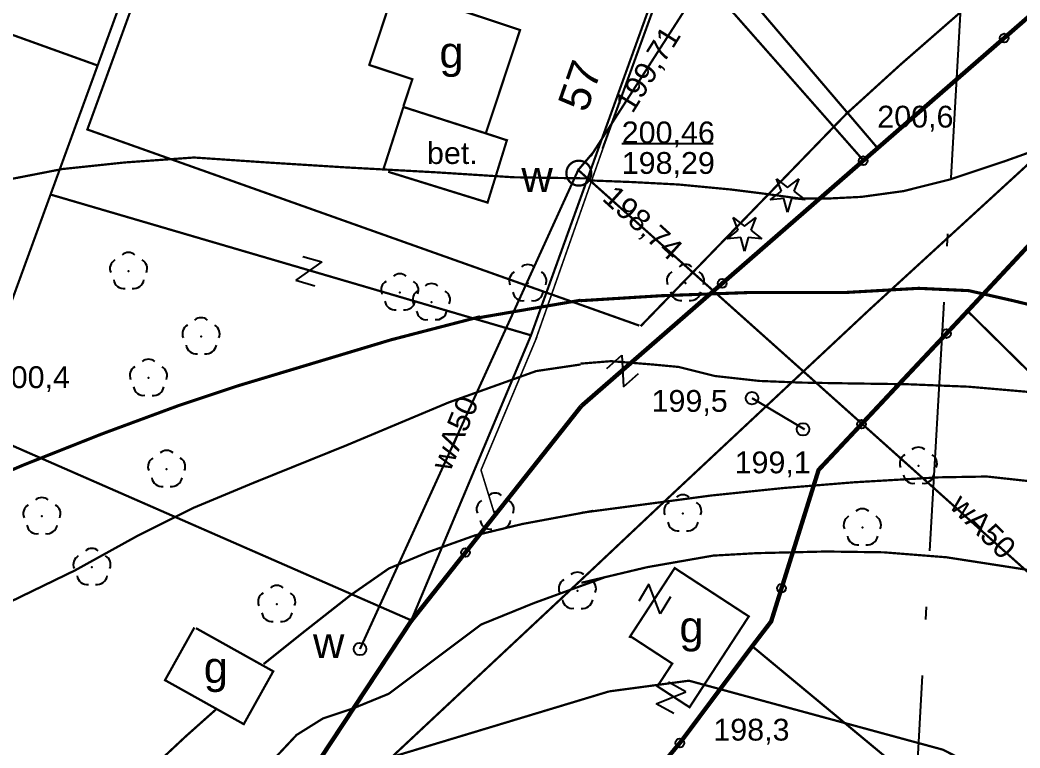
# Model space of a CAD drawing. Extents: x 7572697 to 7573818, y 5546684 to 5547005.
# Drawn here: x 7573186.18 to 7573226.33, y 5546802.56 to 5546831.78 of the extents above; entities that cross this region are included whole.
import ezdxf
from ezdxf.enums import TextEntityAlignment as Align

# ---------------------------------------------------------------- set-up
doc = ezdxf.new("R2010")
doc.units = 0
doc.header["$MEASUREMENT"] = 0
for name, pattern in [('1', [2, 1, -1]), ('15', [3, 2, -0.45, 0.1, -0.45]), ('2', [1, 0.5, -0.5]), ('901', [0])]:
    doc.linetypes.add(name, pattern=pattern)
doc.styles.add('STYL_ARIAL', font='Arial', dxfattribs={"oblique": 0.1})

# ---------------------------------------------------------------- blocks, each defined once
blk = doc.blocks.new('925')
at = {"color": 0}
for p, q in [((-0.25, 0.1), (-0.45, 0.6)), ((-0.45, 0.6), (0, 0.25)), ((0, 0.25), (0.45, 0.6)), ((0.45, 0.6), (0.25, 0.1)), ((-0.7, -0.25), (-0.25, 0.1)), ((0.25, 0.1), (0.7, -0.25)), ((-0.15, -0.2), (-0.7, -0.25)), ((0, -0.75), (-0.15, -0.2)), ((0.15, -0.2), (0, -0.75)), ((0.7, -0.25), (0.15, -0.2))]:
    blk.add_line(p, q, dxfattribs=at)
blk = doc.blocks.new('510')
at = {"color": 0}
blk.add_circle((0, 0), 0.25, dxfattribs=at)
blk.add_circle((0, 0), 0.25, dxfattribs=at)
blk = doc.blocks.new('922')
at = {"color": 0}
for centre, radius, start, end in [((-0.35, 0.1), 0.4, 119.8482, 203.5195), ((0, 0.35), 0.4, 50.114, 129.886), ((0.35, 0.1), 0.4, 336.8845, 60.1518), ((-0.2, -0.3), 0.4, 187.477, 278.4788), ((0.2, -0.275), 0.425, 262.6459, 349.6289)]:
    blk.add_arc(centre, radius, start, end, dxfattribs=at)
blk.add_point((0, 0), dxfattribs=at)
blk = doc.blocks.new('202')
at = {"color": 0}
blk.add_circle((0, 0), 0.25, dxfattribs=at)
blk.add_circle((0, 0), 0.25, dxfattribs=at)
blk = doc.blocks.new('991')
at = {"color": 0}
for p, q in [((-0.4, 0.5), (0.4, 0.5)), ((0.4, 0.5), (-0.4, -0.5)), ((-0.4, -0.5), (0.4, -0.5))]:
    blk.add_line(p, q, dxfattribs=at)

msp = doc.modelspace()

# ---------------------------------------------------------------- linework, layer by layer
at = {"color": 0}
msp.add_line((7573210.3403, 5546826.8282), (7573214.0153, 5546826.8282), dxfattribs=at)
at = {"color": 0, "linetype": '1', "const_width": 0.09}
msp.add_lwpolyline([(7573235.0641, 5546901.4913), (7573232.9326, 5546895.2368), (7573231.1962, 5546890.0509), (7573226.2717, 5546875.3235), (7573221.3306, 5546860.8343), (7573217.3618, 5546849.1364), (7573214.7094, 5546841.3444), (7573211.5542, 5546832.0674), (7573209.5698, 5546826.6103)], dxfattribs=at)
at = {"color": 5, "const_width": 0.09}
for points in [[(7573235.9555, 5546901.1965), (7573232.7805, 5546892.1345), (7573222.8586, 5546858.8763), (7573218.3607, 5546844.1522), (7573216.5747, 5546837.9345), (7573209.1002, 5546826.3193)], [(7573209.1869, 5546826.454), (7573208.5938, 5546825.7585)], [(7573199.83, 5546806.53), (7573208.5938, 5546825.7585), (7573246.3501, 5546791.9974), (7573275.3751, 5546766.7692), (7573286.8978, 5546756.7282), (7573305.899, 5546737.356)]]:
    msp.add_lwpolyline(points, dxfattribs=at)
at = {"color": 0, "linetype": '2'}
for points, const_width in [([(7573220.6228, 5546826.6235), (7573215.0897, 5546833.1124), (7573219.6042, 5546846.5731), (7573221.4066, 5546851.8681), (7573222.885, 5546856.452), (7573228.5802, 5546873.2035), (7573230.7762, 5546880.0132), (7573232.3637, 5546884.3292), (7573235.0261, 5546891.8566), (7573238.1416, 5546900.6904)], 0.09), ([(7573200.7682, 5546825.7722), (7573201.5728, 5546828.2772)], 0.09), ([(7573209.9366, 5546827.6191), (7573206.8733, 5546818.9111)], 0.065), ([(7573204.8961, 5546827.2244), (7573205.7293, 5546826.953), (7573205.6448, 5546826.6803)], 0.09), ([(7573200.9641, 5546825.6873), (7573204.9537, 5546824.4506), (7573205.7293, 5546826.953)], 0.09), ([(7573220.4773, 5546826.8388), (7573220.4763, 5546826.8402), (7573220.4754, 5546826.8417), (7573220.4745, 5546826.8432), (7573220.4736, 5546826.8447), (7573220.4728, 5546826.8463), (7573220.4721, 5546826.8478), (7573220.4714, 5546826.8495), (7573220.4708, 5546826.8511), (7573220.4702, 5546826.8527), (7573220.4697, 5546826.8544), (7573220.4692, 5546826.8561), (7573220.4688, 5546826.8578), (7573220.4685, 5546826.8595), (7573220.4682, 5546826.8612), (7573220.468, 5546826.8629), (7573220.4678, 5546826.8647), (7573220.4677, 5546826.8664), (7573220.4677, 5546826.8682), (7573220.4677, 5546826.8699), (7573220.4678, 5546826.8717), (7573220.4679, 5546826.8734), (7573220.4681, 5546826.8751), (7573220.4684, 5546826.8769), (7573220.4687, 5546826.8786), (7573220.4691, 5546826.8803), (7573220.4696, 5546826.882), (7573220.4701, 5546826.8836), (7573220.4706, 5546826.8853), (7573220.4712, 5546826.8869), (7573220.4719, 5546826.8885), (7573220.4727, 5546826.8901), (7573220.4734, 5546826.8917), (7573220.4743, 5546826.8932), (7573220.4752, 5546826.8947), (7573220.4761, 5546826.8962), (7573220.4771, 5546826.8976), (7573220.4782, 5546826.899), (7573220.4793, 5546826.9004), (7573220.4804, 5546826.9017), (7573220.4816, 5546826.903), (7573220.4828, 5546826.9042), (7573220.4841, 5546826.9054), (7573220.4854, 5546826.9065), (7573220.4867, 5546826.9076), (7573220.4881, 5546826.9087), (7573220.4896, 5546826.9097), (7573220.491, 5546826.9107), (7573220.4925, 5546826.9116), (7573220.494, 5546826.9124), (7573220.4956, 5546826.9132), (7573220.4972, 5546826.914), (7573220.4988, 5546826.9146), (7573220.5004, 5546826.9153), (7573220.502, 5546826.9159), (7573220.5037, 5546826.9164), (7573220.5054, 5546826.9168), (7573220.5071, 5546826.9172), (7573220.5088, 5546826.9176), (7573220.5105, 5546826.9178), (7573220.5123, 5546826.9181), (7573220.514, 5546826.9182), (7573220.5157, 5546826.9183), (7573220.5175, 5546826.9184), (7573220.5192, 5546826.9183), (7573220.521, 5546826.9183), (7573220.5227, 5546826.9181), (7573220.5244, 5546826.9179), (7573220.5262, 5546826.9176), (7573220.5279, 5546826.9173), (7573220.5296, 5546826.9169), (7573220.5313, 5546826.9165), (7573220.5329, 5546826.916), (7573220.5346, 5546826.9154), (7573220.5362, 5546826.9148), (7573220.5378, 5546826.9141), (7573220.5394, 5546826.9134), (7573220.541, 5546826.9126), (7573220.5425, 5546826.9118), (7573220.544, 5546826.9109), (7573220.5455, 5546826.9099), (7573220.5469, 5546826.9089), (7573220.5483, 5546826.9079), (7573220.5497, 5546826.9068), (7573220.551, 5546826.9056), (7573220.5523, 5546826.9045), (7573220.5535, 5546826.9032), (7573220.5547, 5546826.902), (7573220.5559, 5546826.9006), (7573220.557, 5546826.8993), (7573220.558, 5546826.8979), (7573220.559, 5546826.8965), (7573220.56, 5546826.895), (7573220.5609, 5546826.8935), (7573220.5617, 5546826.892), (7573220.5625, 5546826.8905), (7573220.5633, 5546826.8889), (7573220.564, 5546826.8873), (7573220.5646, 5546826.8856), (7573220.5652, 5546826.884), (7573220.5657, 5546826.8823), (7573220.5661, 5546826.8806), (7573220.5665, 5546826.8789), (7573220.5669, 5546826.8772), (7573220.5672, 5546826.8755), (7573220.5674, 5546826.8738), (7573220.5675, 5546826.872), (7573220.5676, 5546826.8703), (7573220.5677, 5546826.8686), (7573220.5677, 5546826.8668), (7573220.5676, 5546826.8651), (7573220.5674, 5546826.8633), (7573220.5672, 5546826.8616), (7573220.5669, 5546826.8599), (7573220.5666, 5546826.8582), (7573220.5662, 5546826.8565), (7573220.5658, 5546826.8548), (7573220.5653, 5546826.8531), (7573220.5647, 5546826.8514), (7573220.5641, 5546826.8498), (7573220.5634, 5546826.8482), (7573220.5627, 5546826.8466), (7573220.5619, 5546826.8451), (7573220.5611, 5546826.8435), (7573220.5602, 5546826.842), (7573220.5592, 5546826.8406), (7573220.5582, 5546826.8391), (7573220.5572, 5546826.8377), (7573220.5561, 5546826.8364), (7573220.555, 5546826.835), (7573220.5538, 5546826.8338), (7573220.5525, 5546826.8325), (7573220.5513, 5546826.8313), (7573220.55, 5546826.8302), (7573220.5486, 5546826.8291), (7573220.5472, 5546826.828), (7573220.5458, 5546826.827), (7573220.5443, 5546826.8261), (7573220.5428, 5546826.8252), (7573220.5413, 5546826.8243), (7573220.5398, 5546826.8235), (7573220.5382, 5546826.8228), (7573220.5366, 5546826.8221), (7573220.535, 5546826.8214), (7573220.5333, 5546826.8209), (7573220.5316, 5546826.8204), (7573220.53, 5546826.8199), (7573220.5283, 5546826.8195), (7573220.5265, 5546826.8192), (7573220.5248, 5546826.8189), (7573220.5231, 5546826.8187), (7573220.5214, 5546826.8185), (7573220.5196, 5546826.8184), (7573220.5179, 5546826.8184), (7573220.5161, 5546826.8184), (7573220.5144, 5546826.8185), (7573220.5126, 5546826.8186), (7573220.5109, 5546826.8188), (7573220.5092, 5546826.8191), (7573220.5075, 5546826.8194), (7573220.5058, 5546826.8198), (7573220.5041, 5546826.8202), (7573220.5024, 5546826.8208), (7573220.5008, 5546826.8213), (7573220.4991, 5546826.8219), (7573220.4975, 5546826.8226), (7573220.4959, 5546826.8233), (7573220.4944, 5546826.8241), (7573220.4928, 5546826.825), (7573220.4913, 5546826.8259), (7573220.4899, 5546826.8268), (7573220.4884, 5546826.8278), (7573220.487, 5546826.8288), (7573220.4857, 5546826.8299), (7573220.4844, 5546826.8311), (7573220.4831, 5546826.8323), (7573220.4818, 5546826.8335), (7573220.4806, 5546826.8348), (7573220.4795, 5546826.8361), (7573220.4773, 5546826.8388)], 0.09), ([(7573226.1923, 5546821.7191), (7573226.1913, 5546821.7206), (7573226.1904, 5546821.722), (7573226.1895, 5546821.7235), (7573226.1886, 5546821.725), (7573226.1878, 5546821.7266), (7573226.1871, 5546821.7282), (7573226.1864, 5546821.7298), (7573226.1858, 5546821.7314), (7573226.1852, 5546821.733), (7573226.1847, 5546821.7347), (7573226.1842, 5546821.7364), (7573226.1838, 5546821.7381), (7573226.1835, 5546821.7398), (7573226.1832, 5546821.7415), (7573226.183, 5546821.7433), (7573226.1828, 5546821.745), (7573226.1827, 5546821.7467), (7573226.1827, 5546821.7485), (7573226.1827, 5546821.7502), (7573226.1828, 5546821.752), (7573226.1829, 5546821.7537), (7573226.1831, 5546821.7554), (7573226.1834, 5546821.7572), (7573226.1837, 5546821.7589), (7573226.1841, 5546821.7606), (7573226.1846, 5546821.7623), (7573226.1851, 5546821.7639), (7573226.1856, 5546821.7656), (7573226.1862, 5546821.7672), (7573226.1869, 5546821.7688), (7573226.1877, 5546821.7704), (7573226.1884, 5546821.772), (7573226.1893, 5546821.7735), (7573226.1902, 5546821.775), (7573226.1911, 5546821.7765), (7573226.1921, 5546821.7779), (7573226.1932, 5546821.7793), (7573226.1943, 5546821.7807), (7573226.1954, 5546821.782), (7573226.1966, 5546821.7833), (7573226.1978, 5546821.7845), (7573226.1991, 5546821.7857), (7573226.2004, 5546821.7868), (7573226.2017, 5546821.788), (7573226.2031, 5546821.789), (7573226.2046, 5546821.79), (7573226.206, 5546821.791), (7573226.2075, 5546821.7919), (7573226.209, 5546821.7927), (7573226.2106, 5546821.7935), (7573226.2122, 5546821.7943), (7573226.2138, 5546821.795), (7573226.2154, 5546821.7956), (7573226.217, 5546821.7962), (7573226.2187, 5546821.7967), (7573226.2204, 5546821.7971), (7573226.2221, 5546821.7975), (7573226.2238, 5546821.7979), (7573226.2255, 5546821.7982), (7573226.2273, 5546821.7984), (7573226.229, 5546821.7985), (7573226.2307, 5546821.7986), (7573226.2325, 5546821.7987), (7573226.2342, 5546821.7986), (7573226.236, 5546821.7986), (7573226.2377, 5546821.7984), (7573226.2394, 5546821.7982), (7573226.2412, 5546821.7979), (7573226.2429, 5546821.7976), (7573226.2446, 5546821.7972), (7573226.2463, 5546821.7968), (7573226.2479, 5546821.7963), (7573226.2496, 5546821.7957), (7573226.2512, 5546821.7951), (7573226.2528, 5546821.7944), (7573226.2544, 5546821.7937), (7573226.256, 5546821.7929), (7573226.2575, 5546821.7921), (7573226.259, 5546821.7912), (7573226.2605, 5546821.7902), (7573226.2619, 5546821.7892), (7573226.2633, 5546821.7882), (7573226.2647, 5546821.7871), (7573226.266, 5546821.786), (7573226.2673, 5546821.7848), (7573226.2685, 5546821.7835), (7573226.2697, 5546821.7823), (7573226.2709, 5546821.781), (7573226.272, 5546821.7796), (7573226.273, 5546821.7782), (7573226.274, 5546821.7768), (7573226.275, 5546821.7753), (7573226.2759, 5546821.7738), (7573226.2767, 5546821.7723), (7573226.2775, 5546821.7708), (7573226.2783, 5546821.7692), (7573226.279, 5546821.7676), (7573226.2796, 5546821.766), (7573226.2802, 5546821.7643), (7573226.2807, 5546821.7626), (7573226.2811, 5546821.761), (7573226.2815, 5546821.7593), (7573226.2819, 5546821.7575), (7573226.2822, 5546821.7558), (7573226.2824, 5546821.7541), (7573226.2825, 5546821.7523), (7573226.2826, 5546821.7506), (7573226.2827, 5546821.7489), (7573226.2827, 5546821.7471), (7573226.2826, 5546821.7454), (7573226.2824, 5546821.7436), (7573226.2822, 5546821.7419), (7573226.282, 5546821.7402), (7573226.2816, 5546821.7385), (7573226.2812, 5546821.7368), (7573226.2808, 5546821.7351), (7573226.2803, 5546821.7334), (7573226.2797, 5546821.7318), (7573226.2791, 5546821.7301), (7573226.2784, 5546821.7285), (7573226.2777, 5546821.7269), (7573226.2769, 5546821.7254), (7573226.2761, 5546821.7238), (7573226.2752, 5546821.7223), (7573226.2742, 5546821.7209), (7573226.2732, 5546821.7194), (7573226.2722, 5546821.718), (7573226.2711, 5546821.7167), (7573226.27, 5546821.7154), (7573226.2688, 5546821.7141), (7573226.2676, 5546821.7128), (7573226.2663, 5546821.7116), (7573226.265, 5546821.7105), (7573226.2636, 5546821.7094), (7573226.2622, 5546821.7083), (7573226.2608, 5546821.7073), (7573226.2593, 5546821.7064), (7573226.2578, 5546821.7055), (7573226.2563, 5546821.7046), (7573226.2548, 5546821.7038), (7573226.2532, 5546821.7031), (7573226.2516, 5546821.7024), (7573226.25, 5546821.7018), (7573226.2483, 5546821.7012), (7573226.2466, 5546821.7007), (7573226.245, 5546821.7002), (7573226.2433, 5546821.6998), (7573226.2416, 5546821.6995), (7573226.2398, 5546821.6992), (7573226.2381, 5546821.699), (7573226.2364, 5546821.6988), (7573226.2346, 5546821.6987), (7573226.2329, 5546821.6987), (7573226.2311, 5546821.6987), (7573226.2294, 5546821.6988), (7573226.2276, 5546821.6989), (7573226.2259, 5546821.6991), (7573226.2242, 5546821.6994), (7573226.2225, 5546821.6997), (7573226.2208, 5546821.7001), (7573226.2191, 5546821.7006), (7573226.2174, 5546821.7011), (7573226.2158, 5546821.7016), (7573226.2141, 5546821.7022), (7573226.2125, 5546821.7029), (7573226.2109, 5546821.7036), (7573226.2094, 5546821.7044), (7573226.2078, 5546821.7053), (7573226.2063, 5546821.7062), (7573226.2049, 5546821.7071), (7573226.2034, 5546821.7081), (7573226.202, 5546821.7092), (7573226.2007, 5546821.7102), (7573226.1994, 5546821.7114), (7573226.1981, 5546821.7126), (7573226.1968, 5546821.7138), (7573226.1957, 5546821.7151), (7573226.1945, 5546821.7164), (7573226.1923, 5546821.7191)], 0.09), ([(7573206.9395, 5546819.0698), (7573204.6905, 5546813.712), (7573205.2197, 5546811.9922)], 0.065), ([(7573215.5693, 5546816.6024), (7573217.686, 5546815.3456)], 0.09), ([(7573214.8549, 5546816.0967), (7573214.8539, 5546816.0982), (7573214.853, 5546816.0996), (7573214.8521, 5546816.1011), (7573214.8512, 5546816.1026), (7573214.8504, 5546816.1042), (7573214.8497, 5546816.1058), (7573214.849, 5546816.1074), (7573214.8484, 5546816.109), (7573214.8478, 5546816.1106), (7573214.8473, 5546816.1123), (7573214.8468, 5546816.114), (7573214.8464, 5546816.1157), (7573214.8461, 5546816.1174), (7573214.8458, 5546816.1191), (7573214.8456, 5546816.1209), (7573214.8454, 5546816.1226), (7573214.8453, 5546816.1243), (7573214.8453, 5546816.1261), (7573214.8453, 5546816.1278), (7573214.8454, 5546816.1296), (7573214.8455, 5546816.1313), (7573214.8457, 5546816.133), (7573214.846, 5546816.1348), (7573214.8463, 5546816.1365), (7573214.8467, 5546816.1382), (7573214.8472, 5546816.1399), (7573214.8477, 5546816.1415), (7573214.8482, 5546816.1432), (7573214.8488, 5546816.1448), (7573214.8495, 5546816.1464), (7573214.8503, 5546816.148), (7573214.851, 5546816.1496), (7573214.8519, 5546816.1511), (7573214.8528, 5546816.1526), (7573214.8537, 5546816.1541), (7573214.8547, 5546816.1555), (7573214.8558, 5546816.1569), (7573214.8569, 5546816.1583), (7573214.858, 5546816.1596), (7573214.8592, 5546816.1609), (7573214.8604, 5546816.1621), (7573214.8617, 5546816.1633), (7573214.863, 5546816.1644), (7573214.8643, 5546816.1656), (7573214.8657, 5546816.1666), (7573214.8672, 5546816.1676), (7573214.8686, 5546816.1686), (7573214.8701, 5546816.1695), (7573214.8716, 5546816.1703), (7573214.8732, 5546816.1711), (7573214.8748, 5546816.1719), (7573214.8764, 5546816.1726), (7573214.878, 5546816.1732), (7573214.8796, 5546816.1738), (7573214.8813, 5546816.1743), (7573214.883, 5546816.1747), (7573214.8847, 5546816.1751), (7573214.8864, 5546816.1755), (7573214.8881, 5546816.1758), (7573214.8899, 5546816.176), (7573214.8916, 5546816.1761), (7573214.8933, 5546816.1762), (7573214.8951, 5546816.1763), (7573214.8968, 5546816.1762), (7573214.8986, 5546816.1762), (7573214.9003, 5546816.176), (7573214.902, 5546816.1758), (7573214.9038, 5546816.1755), (7573214.9055, 5546816.1752), (7573214.9072, 5546816.1748), (7573214.9089, 5546816.1744), (7573214.9105, 5546816.1739), (7573214.9122, 5546816.1733), (7573214.9138, 5546816.1727), (7573214.9154, 5546816.172), (7573214.917, 5546816.1713), (7573214.9186, 5546816.1705), (7573214.9201, 5546816.1697), (7573214.9216, 5546816.1688), (7573214.9231, 5546816.1678), (7573214.9245, 5546816.1668), (7573214.9259, 5546816.1658), (7573214.9273, 5546816.1647), (7573214.9286, 5546816.1636), (7573214.9299, 5546816.1624), (7573214.9311, 5546816.1611), (7573214.9323, 5546816.1599), (7573214.9335, 5546816.1586), (7573214.9346, 5546816.1572), (7573214.9356, 5546816.1558), (7573214.9366, 5546816.1544), (7573214.9376, 5546816.1529), (7573214.9385, 5546816.1514), (7573214.9393, 5546816.1499), (7573214.9401, 5546816.1484), (7573214.9409, 5546816.1468), (7573214.9416, 5546816.1452), (7573214.9422, 5546816.1436), (7573214.9428, 5546816.1419), (7573214.9433, 5546816.1402), (7573214.9437, 5546816.1386), (7573214.9441, 5546816.1369), (7573214.9445, 5546816.1351), (7573214.9448, 5546816.1334), (7573214.945, 5546816.1317), (7573214.9451, 5546816.1299), (7573214.9452, 5546816.1282), (7573214.9453, 5546816.1265), (7573214.9453, 5546816.1247), (7573214.9452, 5546816.123), (7573214.945, 5546816.1212), (7573214.9448, 5546816.1195), (7573214.9445, 5546816.1178), (7573214.9442, 5546816.1161), (7573214.9438, 5546816.1144), (7573214.9434, 5546816.1127), (7573214.9429, 5546816.111), (7573214.9423, 5546816.1093), (7573214.9417, 5546816.1077), (7573214.941, 5546816.1061), (7573214.9403, 5546816.1045), (7573214.9395, 5546816.103), (7573214.9387, 5546816.1014), (7573214.9378, 5546816.0999), (7573214.9368, 5546816.0985), (7573214.9358, 5546816.097), (7573214.9348, 5546816.0956), (7573214.9337, 5546816.0943), (7573214.9326, 5546816.093), (7573214.9314, 5546816.0917), (7573214.9301, 5546816.0904), (7573214.9289, 5546816.0892), (7573214.9276, 5546816.0881), (7573214.9262, 5546816.087), (7573214.9248, 5546816.0859), (7573214.9234, 5546816.0849), (7573214.9219, 5546816.084), (7573214.9204, 5546816.0831), (7573214.9189, 5546816.0822), (7573214.9174, 5546816.0814), (7573214.9158, 5546816.0807), (7573214.9142, 5546816.08), (7573214.9126, 5546816.0794), (7573214.9109, 5546816.0788), (7573214.9092, 5546816.0783), (7573214.9076, 5546816.0778), (7573214.9059, 5546816.0774), (7573214.9041, 5546816.0771), (7573214.9024, 5546816.0768), (7573214.9007, 5546816.0766), (7573214.899, 5546816.0764), (7573214.8972, 5546816.0763), (7573214.8955, 5546816.0763), (7573214.8937, 5546816.0763), (7573214.892, 5546816.0764), (7573214.8902, 5546816.0765), (7573214.8885, 5546816.0767), (7573214.8868, 5546816.077), (7573214.8851, 5546816.0773), (7573214.8834, 5546816.0777), (7573214.8817, 5546816.0782), (7573214.88, 5546816.0787), (7573214.8784, 5546816.0792), (7573214.8767, 5546816.0798), (7573214.8751, 5546816.0805), (7573214.8735, 5546816.0812), (7573214.872, 5546816.082), (7573214.8704, 5546816.0829), (7573214.8689, 5546816.0838), (7573214.8675, 5546816.0847), (7573214.866, 5546816.0857), (7573214.8646, 5546816.0868), (7573214.8633, 5546816.0878), (7573214.862, 5546816.089), (7573214.8607, 5546816.0902), (7573214.8594, 5546816.0914), (7573214.8582, 5546816.0927), (7573214.8571, 5546816.094), (7573214.8549, 5546816.0967)], 0.09), ([(7573218.5591, 5546813.6493), (7573218.5581, 5546813.6508), (7573218.5571, 5546813.6522), (7573218.5562, 5546813.6537), (7573218.5554, 5546813.6552), (7573218.5546, 5546813.6568), (7573218.5538, 5546813.6584), (7573218.5532, 5546813.66), (7573218.5525, 5546813.6616), (7573218.552, 5546813.6632), (7573218.5514, 5546813.6649), (7573218.551, 5546813.6666), (7573218.5506, 5546813.6683), (7573218.5502, 5546813.67), (7573218.55, 5546813.6717), (7573218.5497, 5546813.6735), (7573218.5496, 5546813.6752), (7573218.5495, 5546813.6769), (7573218.5494, 5546813.6787), (7573218.5495, 5546813.6804), (7573218.5496, 5546813.6822), (7573218.5497, 5546813.6839), (7573218.5499, 5546813.6856), (7573218.5502, 5546813.6874), (7573218.5505, 5546813.6891), (7573218.5509, 5546813.6908), (7573218.5513, 5546813.6925), (7573218.5518, 5546813.6941), (7573218.5524, 5546813.6958), (7573218.553, 5546813.6974), (7573218.5537, 5546813.699), (7573218.5544, 5546813.7006), (7573218.5552, 5546813.7022), (7573218.556, 5546813.7037), (7573218.5569, 5546813.7052), (7573218.5579, 5546813.7067), (7573218.5589, 5546813.7081), (7573218.5599, 5546813.7095), (7573218.561, 5546813.7109), (7573218.5622, 5546813.7122), (7573218.5633, 5546813.7135), (7573218.5646, 5546813.7147), (7573218.5658, 5546813.7159), (7573218.5672, 5546813.7171), (7573218.5685, 5546813.7182), (7573218.5699, 5546813.7192), (7573218.5713, 5546813.7202), (7573218.5728, 5546813.7212), (7573218.5743, 5546813.7221), (7573218.5758, 5546813.7229), (7573218.5774, 5546813.7237), (7573218.5789, 5546813.7245), (7573218.5805, 5546813.7252), (7573218.5822, 5546813.7258), (7573218.5838, 5546813.7264), (7573218.5855, 5546813.7269), (7573218.5872, 5546813.7273), (7573218.5889, 5546813.7277), (7573218.5906, 5546813.7281), (7573218.5923, 5546813.7284), (7573218.594, 5546813.7286), (7573218.5958, 5546813.7287), (7573218.5975, 5546813.7288), (7573218.5993, 5546813.7289), (7573218.601, 5546813.7288), (7573218.6027, 5546813.7288), (7573218.6045, 5546813.7286), (7573218.6062, 5546813.7284), (7573218.6079, 5546813.7281), (7573218.6097, 5546813.7278), (7573218.6114, 5546813.7274), (7573218.613, 5546813.727), (7573218.6147, 5546813.7265), (7573218.6164, 5546813.7259), (7573218.618, 5546813.7253), (7573218.6196, 5546813.7246), (7573218.6212, 5546813.7239), (7573218.6227, 5546813.7231), (7573218.6243, 5546813.7223), (7573218.6258, 5546813.7214), (7573218.6272, 5546813.7204), (7573218.6287, 5546813.7194), (7573218.6301, 5546813.7184), (7573218.6314, 5546813.7173), (7573218.6328, 5546813.7162), (7573218.634, 5546813.715), (7573218.6353, 5546813.7137), (7573218.6365, 5546813.7125), (7573218.6376, 5546813.7112), (7573218.6387, 5546813.7098), (7573218.6398, 5546813.7084), (7573218.6408, 5546813.707), (7573218.6417, 5546813.7055), (7573218.6427, 5546813.704), (7573218.6435, 5546813.7025), (7573218.6443, 5546813.701), (7573218.645, 5546813.6994), (7573218.6457, 5546813.6978), (7573218.6464, 5546813.6962), (7573218.6469, 5546813.6945), (7573218.6475, 5546813.6928), (7573218.6479, 5546813.6912), (7573218.6483, 5546813.6895), (7573218.6487, 5546813.6877), (7573218.6489, 5546813.686), (7573218.6492, 5546813.6843), (7573218.6493, 5546813.6826), (7573218.6494, 5546813.6808), (7573218.6494, 5546813.6791), (7573218.6494, 5546813.6773), (7573218.6493, 5546813.6756), (7573218.6492, 5546813.6738), (7573218.649, 5546813.6721), (7573218.6487, 5546813.6704), (7573218.6484, 5546813.6687), (7573218.648, 5546813.667), (7573218.6476, 5546813.6653), (7573218.6471, 5546813.6636), (7573218.6465, 5546813.662), (7573218.6459, 5546813.6603), (7573218.6452, 5546813.6587), (7573218.6445, 5546813.6571), (7573218.6437, 5546813.6556), (7573218.6428, 5546813.654), (7573218.6419, 5546813.6525), (7573218.641, 5546813.6511), (7573218.64, 5546813.6496), (7573218.639, 5546813.6482), (7573218.6379, 5546813.6469), (7573218.6367, 5546813.6456), (7573218.6355, 5546813.6443), (7573218.6343, 5546813.643), (7573218.633, 5546813.6418), (7573218.6317, 5546813.6407), (7573218.6304, 5546813.6396), (7573218.629, 5546813.6385), (7573218.6276, 5546813.6375), (7573218.6261, 5546813.6366), (7573218.6246, 5546813.6357), (7573218.6231, 5546813.6348), (7573218.6215, 5546813.634), (7573218.62, 5546813.6333), (7573218.6184, 5546813.6326), (7573218.6167, 5546813.632), (7573218.6151, 5546813.6314), (7573218.6134, 5546813.6309), (7573218.6117, 5546813.6304), (7573218.61, 5546813.63), (7573218.6083, 5546813.6297), (7573218.6066, 5546813.6294), (7573218.6049, 5546813.6292), (7573218.6031, 5546813.629), (7573218.6014, 5546813.6289), (7573218.5996, 5546813.6289), (7573218.5979, 5546813.6289), (7573218.5961, 5546813.629), (7573218.5944, 5546813.6291), (7573218.5927, 5546813.6293), (7573218.591, 5546813.6296), (7573218.5892, 5546813.6299), (7573218.5875, 5546813.6303), (7573218.5858, 5546813.6308), (7573218.5842, 5546813.6313), (7573218.5825, 5546813.6318), (7573218.5809, 5546813.6324), (7573218.5793, 5546813.6331), (7573218.5777, 5546813.6338), (7573218.5761, 5546813.6346), (7573218.5746, 5546813.6355), (7573218.5731, 5546813.6364), (7573218.5716, 5546813.6373), (7573218.5702, 5546813.6383), (7573218.5688, 5546813.6394), (7573218.5675, 5546813.6404), (7573218.5661, 5546813.6416), (7573218.5649, 5546813.6428), (7573218.5636, 5546813.644), (7573218.5624, 5546813.6453), (7573218.5613, 5546813.6466), (7573218.5591, 5546813.6493)], 0.09), ([(7573214.0612, 5546803.6613), (7573214.0602, 5546803.6627), (7573214.0592, 5546803.6642), (7573214.0583, 5546803.6657), (7573214.0575, 5546803.6672), (7573214.0567, 5546803.6688), (7573214.0559, 5546803.6703), (7573214.0552, 5546803.6719), (7573214.0546, 5546803.6736), (7573214.054, 5546803.6752), (7573214.0535, 5546803.6769), (7573214.0531, 5546803.6786), (7573214.0527, 5546803.6803), (7573214.0523, 5546803.682), (7573214.052, 5546803.6837), (7573214.0518, 5546803.6854), (7573214.0517, 5546803.6872), (7573214.0516, 5546803.6889), (7573214.0515, 5546803.6907), (7573214.0515, 5546803.6924), (7573214.0516, 5546803.6941), (7573214.0518, 5546803.6959), (7573214.052, 5546803.6976), (7573214.0523, 5546803.6993), (7573214.0526, 5546803.7011), (7573214.053, 5546803.7028), (7573214.0534, 5546803.7044), (7573214.0539, 5546803.7061), (7573214.0545, 5546803.7078), (7573214.0551, 5546803.7094), (7573214.0558, 5546803.711), (7573214.0565, 5546803.7126), (7573214.0573, 5546803.7141), (7573214.0581, 5546803.7157), (7573214.059, 5546803.7172), (7573214.06, 5546803.7186), (7573214.061, 5546803.7201), (7573214.062, 5546803.7215), (7573214.0631, 5546803.7228), (7573214.0642, 5546803.7242), (7573214.0654, 5546803.7254), (7573214.0667, 5546803.7267), (7573214.0679, 5546803.7279), (7573214.0692, 5546803.729), (7573214.0706, 5546803.7301), (7573214.072, 5546803.7312), (7573214.0734, 5546803.7322), (7573214.0749, 5546803.7331), (7573214.0764, 5546803.734), (7573214.0779, 5546803.7349), (7573214.0794, 5546803.7357), (7573214.081, 5546803.7364), (7573214.0826, 5546803.7371), (7573214.0842, 5546803.7378), (7573214.0859, 5546803.7383), (7573214.0876, 5546803.7389), (7573214.0892, 5546803.7393), (7573214.0909, 5546803.7397), (7573214.0927, 5546803.7401), (7573214.0944, 5546803.7403), (7573214.0961, 5546803.7405), (7573214.0978, 5546803.7407), (7573214.0996, 5546803.7408), (7573214.1013, 5546803.7408), (7573214.1031, 5546803.7408), (7573214.1048, 5546803.7407), (7573214.1066, 5546803.7406), (7573214.1083, 5546803.7404), (7573214.11, 5546803.7401), (7573214.1117, 5546803.7398), (7573214.1134, 5546803.7394), (7573214.1151, 5546803.739), (7573214.1168, 5546803.7385), (7573214.1184, 5546803.7379), (7573214.1201, 5546803.7373), (7573214.1217, 5546803.7366), (7573214.1233, 5546803.7359), (7573214.1248, 5546803.7351), (7573214.1264, 5546803.7342), (7573214.1279, 5546803.7333), (7573214.1293, 5546803.7324), (7573214.1308, 5546803.7314), (7573214.1322, 5546803.7304), (7573214.1335, 5546803.7293), (7573214.1348, 5546803.7281), (7573214.1361, 5546803.7269), (7573214.1374, 5546803.7257), (7573214.1386, 5546803.7244), (7573214.1397, 5546803.7231), (7573214.1408, 5546803.7218), (7573214.1419, 5546803.7204), (7573214.1429, 5546803.719), (7573214.1438, 5546803.7175), (7573214.1447, 5546803.716), (7573214.1456, 5546803.7145), (7573214.1464, 5546803.7129), (7573214.1471, 5546803.7114), (7573214.1478, 5546803.7098), (7573214.1484, 5546803.7081), (7573214.149, 5546803.7065), (7573214.1495, 5546803.7048), (7573214.15, 5546803.7031), (7573214.1504, 5546803.7014), (7573214.1507, 5546803.6997), (7573214.151, 5546803.698), (7573214.1512, 5546803.6963), (7573214.1514, 5546803.6945), (7573214.1515, 5546803.6928), (7573214.1515, 5546803.691), (7573214.1515, 5546803.6893), (7573214.1514, 5546803.6875), (7573214.1513, 5546803.6858), (7573214.1511, 5546803.6841), (7573214.1508, 5546803.6824), (7573214.1505, 5546803.6806), (7573214.1501, 5546803.6789), (7573214.1496, 5546803.6772), (7573214.1491, 5546803.6756), (7573214.1486, 5546803.6739), (7573214.148, 5546803.6723), (7573214.1473, 5546803.6707), (7573214.1465, 5546803.6691), (7573214.1458, 5546803.6675), (7573214.1449, 5546803.666), (7573214.144, 5546803.6645), (7573214.1431, 5546803.663), (7573214.1421, 5546803.6616), (7573214.141, 5546803.6602), (7573214.14, 5546803.6589), (7573214.1388, 5546803.6575), (7573214.1376, 5546803.6562), (7573214.1364, 5546803.655), (7573214.1351, 5546803.6538), (7573214.1338, 5546803.6527), (7573214.1325, 5546803.6516), (7573214.1311, 5546803.6505), (7573214.1296, 5546803.6495), (7573214.1282, 5546803.6485), (7573214.1267, 5546803.6476), (7573214.1252, 5546803.6468), (7573214.1236, 5546803.646), (7573214.122, 5546803.6452), (7573214.1204, 5546803.6446), (7573214.1188, 5546803.6439), (7573214.1172, 5546803.6434), (7573214.1155, 5546803.6428), (7573214.1138, 5546803.6424), (7573214.1121, 5546803.642), (7573214.1104, 5546803.6416), (7573214.1087, 5546803.6414), (7573214.1069, 5546803.6411), (7573214.1052, 5546803.641), (7573214.1035, 5546803.6409), (7573214.1017, 5546803.6408), (7573214.1, 5546803.6409), (7573214.0982, 5546803.641), (7573214.0965, 5546803.6411), (7573214.0948, 5546803.6413), (7573214.093, 5546803.6416), (7573214.0913, 5546803.6419), (7573214.0896, 5546803.6423), (7573214.0879, 5546803.6427), (7573214.0863, 5546803.6432), (7573214.0846, 5546803.6438), (7573214.083, 5546803.6444), (7573214.0814, 5546803.6451), (7573214.0798, 5546803.6458), (7573214.0782, 5546803.6466), (7573214.0767, 5546803.6474), (7573214.0752, 5546803.6483), (7573214.0737, 5546803.6493), (7573214.0723, 5546803.6503), (7573214.0709, 5546803.6513), (7573214.0695, 5546803.6524), (7573214.0682, 5546803.6536), (7573214.0669, 5546803.6547), (7573214.0657, 5546803.656), (7573214.0645, 5546803.6572), (7573214.0633, 5546803.6586), (7573214.0612, 5546803.6613)], 0.09)]:
    msp.add_lwpolyline(points, dxfattribs=dict(at, const_width=const_width))
at = {"linetype": '15', "ltscale": 5}
msp.add_lwpolyline([(7573108.622, 5546899.293), (7573226.703, 5546880.3512), (7573221.1744, 5546784.0016), (7573305.1608, 5546712.2674)], dxfattribs=at)
at = {"color": 0, "const_width": 0.09}
for points in [[(7573211.0978, 5546819.4864), (7573219.366, 5546828.0192), (7573221.5489, 5546830.0036), (7573229.3541, 5546836.8166), (7573238.813, 5546845.0452), (7573251.976, 5546856.6207), (7573267.9436, 5546870.2204), (7573288.6341, 5546888.1724)], [(7573294.746, 5546886.9156), (7573282.8397, 5546876.5307), (7573268.5522, 5546864.5318), (7573254.2647, 5546852.4271), (7573248.0999, 5546847.1751), (7573233.7462, 5546832.9537), (7573226.6157, 5546825.9555), (7573220.2656, 5546820.1346), (7573212.0636, 5546812.4617), (7573209.087, 5546809.6571)], [(7573116.3247, 5546877.9197), (7573135.1101, 5546871.5697), (7573133.0596, 5546865.5504), (7573154.2924, 5546858.0759), (7573152.3609, 5546852.48), (7573171.2787, 5546846.13), (7573169.2943, 5546840.0446), (7573190.7388, 5546832.4775), (7573188.8867, 5546827.3843), (7573211.0455, 5546819.5129)], [(7573204.8722, 5546827.1949), (7573206.2584, 5546831.3786), (7573201.2227, 5546833.0471), (7573200.1928, 5546829.9388)], [(7573200.22, 5546829.97), (7573201.9355, 5546829.4016), (7573201.5672, 5546828.29)], [(7573204.8961, 5546827.2244), (7573201.5672, 5546828.29)], [(7573208.2146, 5546825.336), (7573208.2046, 5546825.3502), (7573208.195, 5546825.3648), (7573208.186, 5546825.3797), (7573208.1774, 5546825.395), (7573208.1695, 5546825.4105), (7573208.162, 5546825.4263), (7573208.1551, 5546825.4423), (7573208.1488, 5546825.4586), (7573208.1431, 5546825.4751), (7573208.1379, 5546825.4917), (7573208.1333, 5546825.5086), (7573208.1293, 5546825.5256), (7573208.1259, 5546825.5427), (7573208.1231, 5546825.5599), (7573208.121, 5546825.5772), (7573208.1194, 5546825.5946), (7573208.1184, 5546825.612), (7573208.118, 5546825.6295), (7573208.1183, 5546825.6469), (7573208.1191, 5546825.6644), (7573208.1206, 5546825.6818), (7573208.1226, 5546825.6991), (7573208.1253, 5546825.7163), (7573208.1285, 5546825.7335), (7573208.1324, 5546825.7505), (7573208.1369, 5546825.7674), (7573208.1419, 5546825.7841), (7573208.1475, 5546825.8006), (7573208.1537, 5546825.8169), (7573208.1605, 5546825.833), (7573208.1678, 5546825.8489), (7573208.1756, 5546825.8644), (7573208.184, 5546825.8797), (7573208.193, 5546825.8947), (7573208.2024, 5546825.9094), (7573208.2124, 5546825.9237), (7573208.2228, 5546825.9377), (7573208.2338, 5546825.9513), (7573208.2452, 5546825.9645), (7573208.257, 5546825.9774), (7573208.2693, 5546825.9897), (7573208.282, 5546826.0017), (7573208.2951, 5546826.0132), (7573208.3087, 5546826.0242), (7573208.3226, 5546826.0348), (7573208.3368, 5546826.0449), (7573208.3514, 5546826.0544), (7573208.3663, 5546826.0635), (7573208.3816, 5546826.072), (7573208.3971, 5546826.08), (7573208.4129, 5546826.0874), (7573208.4289, 5546826.0943), (7573208.4452, 5546826.1006), (7573208.4617, 5546826.1063), (7573208.4783, 5546826.1115), (7573208.4952, 5546826.1161), (7573208.5122, 5546826.1201), (7573208.5293, 5546826.1235), (7573208.5465, 5546826.1263), (7573208.5638, 5546826.1285), (7573208.5812, 5546826.1301), (7573208.5986, 5546826.131), (7573208.6161, 5546826.1314), (7573208.6335, 5546826.1312), (7573208.651, 5546826.1303), (7573208.6684, 5546826.1289), (7573208.6857, 5546826.1268), (7573208.7029, 5546826.1241), (7573208.7201, 5546826.1209), (7573208.7371, 5546826.117), (7573208.754, 5546826.1126), (7573208.7707, 5546826.1075), (7573208.7872, 5546826.1019), (7573208.8035, 5546826.0957), (7573208.8196, 5546826.089), (7573208.8355, 5546826.0816), (7573208.851, 5546826.0738), (7573208.8663, 5546826.0654), (7573208.8813, 5546826.0564), (7573208.896, 5546826.047), (7573208.9103, 5546826.037), (7573208.9243, 5546826.0266), (7573208.9379, 5546826.0157), (7573208.9511, 5546826.0043), (7573208.964, 5546825.9924), (7573208.9763, 5546825.9801), (7573208.9883, 5546825.9674), (7573208.9998, 5546825.9543), (7573209.0108, 5546825.9408), (7573209.0214, 5546825.9269), (7573209.0315, 5546825.9126), (7573209.041, 5546825.898), (7573209.0501, 5546825.8831), (7573209.0586, 5546825.8678), (7573209.0666, 5546825.8523), (7573209.074, 5546825.8365), (7573209.0809, 5546825.8205), (7573209.0872, 5546825.8042), (7573209.0929, 5546825.7877), (7573209.0981, 5546825.7711), (7573209.1027, 5546825.7542), (7573209.1067, 5546825.7372), (7573209.1101, 5546825.7201), (7573209.1129, 5546825.7029), (7573209.1151, 5546825.6856), (7573209.1167, 5546825.6682), (7573209.1176, 5546825.6508), (7573209.118, 5546825.6333), (7573209.1178, 5546825.6159), (7573209.1169, 5546825.5984), (7573209.1155, 5546825.5811), (7573209.1134, 5546825.5637), (7573209.1107, 5546825.5465), (7573209.1075, 5546825.5293), (7573209.1036, 5546825.5123), (7573209.0992, 5546825.4954), (7573209.0941, 5546825.4787), (7573209.0885, 5546825.4622), (7573209.0823, 5546825.4459), (7573209.0756, 5546825.4298), (7573209.0682, 5546825.414), (7573209.0604, 5546825.3984), (7573209.052, 5546825.3831), (7573209.043, 5546825.3681), (7573209.0336, 5546825.3534), (7573209.0236, 5546825.3391), (7573209.0132, 5546825.3251), (7573209.0023, 5546825.3115), (7573208.9909, 5546825.2983), (7573208.979, 5546825.2855), (7573208.9667, 5546825.2731), (7573208.954, 5546825.2611), (7573208.9409, 5546825.2496), (7573208.9274, 5546825.2386), (7573208.9135, 5546825.228), (7573208.8992, 5546825.218), (7573208.8846, 5546825.2084), (7573208.8697, 5546825.1994), (7573208.8544, 5546825.1908), (7573208.8389, 5546825.1829), (7573208.8231, 5546825.1754), (7573208.8071, 5546825.1685), (7573208.7908, 5546825.1622), (7573208.7743, 5546825.1565), (7573208.7577, 5546825.1513), (7573208.7408, 5546825.1467), (7573208.7238, 5546825.1427), (7573208.7067, 5546825.1393), (7573208.6895, 5546825.1365), (7573208.6722, 5546825.1344), (7573208.6548, 5546825.1328), (7573208.6374, 5546825.1318), (7573208.6199, 5546825.1314), (7573208.6025, 5546825.1317), (7573208.585, 5546825.1325), (7573208.5677, 5546825.134), (7573208.5503, 5546825.136), (7573208.5331, 5546825.1387), (7573208.5159, 5546825.1419), (7573208.4989, 5546825.1458), (7573208.482, 5546825.1503), (7573208.4653, 5546825.1553), (7573208.4488, 5546825.1609), (7573208.4325, 5546825.1671), (7573208.4164, 5546825.1739), (7573208.4006, 5546825.1812), (7573208.385, 5546825.189), (7573208.3697, 5546825.1974), (7573208.3547, 5546825.2064), (7573208.34, 5546825.2158), (7573208.3257, 5546825.2258), (7573208.3117, 5546825.2362), (7573208.2981, 5546825.2472), (7573208.2849, 5546825.2586), (7573208.2721, 5546825.2704), (7573208.2597, 5546825.2827), (7573208.2477, 5546825.2954), (7573208.2362, 5546825.3085), (7573208.2146, 5546825.336)], [(7573210.642, 5546806.982), (7573212.467, 5546809.78), (7573215.4417, 5546807.8397), (7573213.063, 5546804.1929), (7573211.774, 5546805.0337), (7573212.3694, 5546805.9465), (7573210.6644, 5546807.0585)], [(7573209.087, 5546809.6571), (7573201.1105, 5546802.1959), (7573192.7227, 5546788.6183), (7573177.5164, 5546764.2258)], [(7573193.2468, 5546807.3682), (7573196.3497, 5546805.636), (7573195.1658, 5546803.5153), (7573192.0044, 5546805.2803), (7573193.1849, 5546807.3949)], [(7573276.6913, 5546772.7354), (7573270.6059, 5546778.8539), (7573240.8667, 5546793.6507), (7573223.219, 5546802.4944), (7573213.0391, 5546805.2593), (7573209.831, 5546804.8294)], [(7573133.3242, 5546791.6788), (7573142.4523, 5546791.0173), (7573159.9677, 5546787.6439), (7573167.1776, 5546787.3131), (7573201.1105, 5546802.196), (7573209.831, 5546804.8294)], [(7573202.6379, 5546803.2478), (7573202.6368, 5546803.2492), (7573202.6359, 5546803.2507), (7573202.635, 5546803.2522), (7573202.6341, 5546803.2537), (7573202.6333, 5546803.2552), (7573202.6326, 5546803.2568), (7573202.6319, 5546803.2584), (7573202.6313, 5546803.2601), (7573202.6307, 5546803.2617), (7573202.6302, 5546803.2634), (7573202.6297, 5546803.2651), (7573202.6293, 5546803.2668), (7573202.629, 5546803.2685), (7573202.6287, 5546803.2702), (7573202.6285, 5546803.2719), (7573202.6283, 5546803.2737), (7573202.6282, 5546803.2754), (7573202.6282, 5546803.2771), (7573202.6282, 5546803.2789), (7573202.6283, 5546803.2806), (7573202.6284, 5546803.2824), (7573202.6286, 5546803.2841), (7573202.6289, 5546803.2858), (7573202.6292, 5546803.2875), (7573202.6296, 5546803.2892), (7573202.6301, 5546803.2909), (7573202.6306, 5546803.2926), (7573202.6311, 5546803.2943), (7573202.6318, 5546803.2959), (7573202.6324, 5546803.2975), (7573202.6332, 5546803.2991), (7573202.634, 5546803.3006), (7573202.6348, 5546803.3022), (7573202.6357, 5546803.3037), (7573202.6366, 5546803.3051), (7573202.6376, 5546803.3066), (7573202.6387, 5546803.308), (7573202.6398, 5546803.3093), (7573202.6409, 5546803.3107), (7573202.6421, 5546803.3119), (7573202.6433, 5546803.3132), (7573202.6446, 5546803.3144), (7573202.6459, 5546803.3155), (7573202.6473, 5546803.3166), (7573202.6486, 5546803.3177), (7573202.6501, 5546803.3187), (7573202.6515, 5546803.3196), (7573202.653, 5546803.3205), (7573202.6545, 5546803.3214), (7573202.6561, 5546803.3222), (7573202.6577, 5546803.3229), (7573202.6593, 5546803.3236), (7573202.6609, 5546803.3243), (7573202.6626, 5546803.3248), (7573202.6642, 5546803.3253), (7573202.6659, 5546803.3258), (7573202.6676, 5546803.3262), (7573202.6693, 5546803.3265), (7573202.671, 5546803.3268), (7573202.6728, 5546803.327), (7573202.6745, 5546803.3272), (7573202.6763, 5546803.3273), (7573202.678, 5546803.3273), (7573202.6797, 5546803.3273), (7573202.6815, 5546803.3272), (7573202.6832, 5546803.3271), (7573202.685, 5546803.3269), (7573202.6867, 5546803.3266), (7573202.6884, 5546803.3263), (7573202.6901, 5546803.3259), (7573202.6918, 5546803.3255), (7573202.6935, 5546803.3249), (7573202.6951, 5546803.3244), (7573202.6967, 5546803.3238), (7573202.6983, 5546803.3231), (7573202.6999, 5546803.3224), (7573202.7015, 5546803.3216), (7573202.703, 5546803.3207), (7573202.7045, 5546803.3198), (7573202.706, 5546803.3189), (7573202.7074, 5546803.3179), (7573202.7088, 5546803.3169), (7573202.7102, 5546803.3158), (7573202.7115, 5546803.3146), (7573202.7128, 5546803.3134), (7573202.714, 5546803.3122), (7573202.7152, 5546803.3109), (7573202.7164, 5546803.3096), (7573202.7175, 5546803.3083), (7573202.7185, 5546803.3069), (7573202.7195, 5546803.3055), (7573202.7205, 5546803.304), (7573202.7214, 5546803.3025), (7573202.7222, 5546803.301), (7573202.723, 5546803.2994), (7573202.7238, 5546803.2978), (7573202.7245, 5546803.2962), (7573202.7251, 5546803.2946), (7573202.7257, 5546803.293), (7573202.7262, 5546803.2913), (7573202.7267, 5546803.2896), (7573202.7271, 5546803.2879), (7573202.7274, 5546803.2862), (7573202.7277, 5546803.2845), (7573202.7279, 5546803.2828), (7573202.7281, 5546803.281), (7573202.7282, 5546803.2793), (7573202.7282, 5546803.2775), (7573202.7282, 5546803.2758), (7573202.7281, 5546803.274), (7573202.7279, 5546803.2723), (7573202.7277, 5546803.2706), (7573202.7275, 5546803.2688), (7573202.7271, 5546803.2671), (7573202.7267, 5546803.2654), (7573202.7263, 5546803.2637), (7573202.7258, 5546803.2621), (7573202.7252, 5546803.2604), (7573202.7246, 5546803.2588), (7573202.7239, 5546803.2572), (7573202.7232, 5546803.2556), (7573202.7224, 5546803.254), (7573202.7216, 5546803.2525), (7573202.7207, 5546803.251), (7573202.7197, 5546803.2495), (7573202.7188, 5546803.2481), (7573202.7177, 5546803.2467), (7573202.7166, 5546803.2453), (7573202.7155, 5546803.244), (7573202.7143, 5546803.2427), (7573202.7131, 5546803.2415), (7573202.7118, 5546803.2403), (7573202.7105, 5546803.2392), (7573202.7091, 5546803.2381), (7573202.7077, 5546803.237), (7573202.7063, 5546803.236), (7573202.7048, 5546803.235), (7573202.7034, 5546803.2341), (7573202.7018, 5546803.2333), (7573202.7003, 5546803.2325), (7573202.6987, 5546803.2317), (7573202.6971, 5546803.2311), (7573202.6955, 5546803.2304), (7573202.6938, 5546803.2298), (7573202.6922, 5546803.2293), (7573202.6905, 5546803.2289), (7573202.6888, 5546803.2285), (7573202.6871, 5546803.2281), (7573202.6853, 5546803.2279), (7573202.6836, 5546803.2276), (7573202.6819, 5546803.2275), (7573202.6801, 5546803.2274), (7573202.6784, 5546803.2273), (7573202.6766, 5546803.2274), (7573202.6749, 5546803.2274), (7573202.6732, 5546803.2276), (7573202.6714, 5546803.2278), (7573202.6697, 5546803.2281), (7573202.668, 5546803.2284), (7573202.6663, 5546803.2288), (7573202.6646, 5546803.2292), (7573202.6629, 5546803.2297), (7573202.6613, 5546803.2303), (7573202.6596, 5546803.2309), (7573202.658, 5546803.2316), (7573202.6564, 5546803.2323), (7573202.6549, 5546803.2331), (7573202.6534, 5546803.2339), (7573202.6519, 5546803.2348), (7573202.6504, 5546803.2358), (7573202.649, 5546803.2368), (7573202.6476, 5546803.2378), (7573202.6462, 5546803.2389), (7573202.6449, 5546803.2401), (7573202.6436, 5546803.2412), (7573202.6424, 5546803.2425), (7573202.6412, 5546803.2437), (7573202.64, 5546803.2451), (7573202.6379, 5546803.2478)]]:
    msp.add_lwpolyline(points, dxfattribs=at)
at = {"color": 3, "linetype": '901', "const_width": 0.175}
for points in [[(7573224.226, 5546820.096), (7573234.992, 5546831.657), (7573247.147, 5546842.212), (7573257.8, 5546851.654), (7573280.732, 5546871.932), (7573291.612, 5546881.64)], [(7573208.7199, 5546816.2851), (7573240.8866, 5546844.278)], [(7573198.493, 5546785.287), (7573208.496, 5546797.695), (7573212.728, 5546802.829), (7573215.5785, 5546806.6441), (7573216.339, 5546807.637), (7573218.244, 5546813.72), (7573224.226, 5546820.096)], [(7573208.7199, 5546816.2851), (7573201.87, 5546807.63)], [(7573201.87, 5546807.63), (7573190.258, 5546790.045), (7573194.665, 5546787.494), (7573198.493, 5546785.287)]]:
    msp.add_lwpolyline(points, dxfattribs=at)
at = {"color": 3, "const_width": 0.09}
for points in [[(7573193.3, 5546840.92), (7573174.1978, 5546788.5577)], [(7573170.26, 5546836.8), (7573189.3149, 5546829.9471)], [(7573211.49, 5546832.4), (7573206.698, 5546819.123), (7573187.4331, 5546824.7657)], [(7573214.6859, 5546832.221), (7573220.0442, 5546826.14)], [(7573230.941, 5546793.895), (7573240.361, 5546804.177), (7573224.226, 5546820.096)], [(7573206.698, 5546819.123), (7573201.87, 5546807.63)], [(7573183.9977, 5546815.5153), (7573201.91, 5546807.6735)], [(7573215.5785, 5546806.6441), (7573230.941, 5546793.895)]]:
    msp.add_lwpolyline(points, dxfattribs=at)
at = {"color": 37}
for points, const_width in [([(7573227.4456, 5546826.7303), (7573225.6928, 5546826.1019), (7573223.5033, 5546825.3743), (7573221.6513, 5546824.9113), (7573219.9645, 5546824.6798), (7573218.6416, 5546824.6136), (7573217.4841, 5546824.6136), (7573216.0289, 5546824.812), (7573214.7059, 5546824.9774), (7573212.6223, 5546825.1759), (7573210.7372, 5546825.2751), (7573209.0174, 5546825.3412)], 0.09), ([(7573208.9711, 5546825.4211), (7573206.0052, 5546825.4661), (7573202.8964, 5546825.6645), (7573199.2583, 5546825.8629), (7573196.0833, 5546826.0614), (7573193.1729, 5546826.2598), (7573190.3948, 5546826.0614), (7573187.8813, 5546825.7968), (7573185.5, 5546825.3338), (7573183.4495, 5546824.6062), (7573181.6503, 5546823.6801), (7573179.7982, 5546822.4895), (7573178.0784, 5546821.1004), (7573175.631, 5546819.2483), (7573173.5144, 5546817.3301), (7573171.9269, 5546815.8749)], 0.09), ([(7573236.3753, 5546817.8403), (7573230.1245, 5546819.527), (7573226.0235, 5546820.5192), (7573224.2706, 5546820.9161), (7573222.2598, 5546821.0087), (7573219.3494, 5546820.8433), (7573215.546, 5546820.8433), (7573211.9079, 5546820.711), (7573208.6933, 5546820.5126)], 0.125), ([(7573204.4574, 5546819.804), (7573208.6907, 5546820.5316)], 0.125), ([(7573180.2348, 5546811.2711), (7573182.2853, 5546812.1971), (7573186.3202, 5546813.9169), (7573189.4952, 5546815.1737), (7573192.5379, 5546816.2982), (7573194.9192, 5546817.0919), (7573201.084, 5546818.944), (7573204.6558, 5546819.8701)], 0.125), ([(7573208.6908, 5546817.9519), (7573206.9049, 5546817.6873), (7573203.3991, 5546816.4305), (7573199.2981, 5546814.7108), (7573195.5278, 5546813.1894), (7573193.1465, 5546812.1972), (7573190.8976, 5546811.0727), (7573188.384, 5546809.6837), (7573186.2012, 5546808.6253), (7573183.7538, 5546807.4347)], 0.09), ([(7573208.6867, 5546817.9858), (7573209.9104, 5546818.085), (7573211.564, 5546817.9527), (7573212.6224, 5546817.8535), (7573214.0776, 5546817.4897), (7573215.8635, 5546817.2913), (7573217.5172, 5546817.2251), (7573219.5016, 5546817.192), (7573221.8167, 5546817.159), (7573224.2641, 5546817.0598), (7573226.5461, 5546816.8613), (7573228.6958, 5546816.6298), (7573230.5942, 5546816.2197), (7573232.1156, 5546815.8559), (7573234.1992, 5546815.1944), (7573236.3158, 5546814.3345), (7573238.4325, 5546813.3754), (7573240.0465, 5546812.5155), (7573241.8985, 5546811.3911), (7573243.5853, 5546810.1674), (7573245.1066, 5546808.9767)], 0.09), ([(7573241.7332, 5546805.5504), (7573240.9725, 5546806.5757), (7573239.7819, 5546807.8324), (7573237.996, 5546809.2876), (7573235.8462, 5546810.6436), (7573233.6634, 5546811.7681), (7573231.3152, 5546812.4957), (7573229.2647, 5546812.9257), (7573226.8173, 5546813.2564), (7573224.9983, 5546813.4548), (7573223.0801, 5546813.4218), (7573219.6669, 5546813.2233), (7573216.8227, 5546812.9918), (7573213.9453, 5546812.6942), (7573208.7198, 5546811.9996)], 0.09), ([(7573195.9643, 5546805.9266), (7573197.6179, 5546807.2495), (7573199.47, 5546808.7047), (7573200.9914, 5546809.7631), (7573202.5789, 5546810.4245), (7573204.431, 5546811.086), (7573206.3492, 5546811.549), (7573209.1935, 5546812.0782)], 0.09), ([(7573208.7198, 5546809.1884), (7573211.3656, 5546809.8168), (7573214.0115, 5546810.2798), (7573215.7643, 5546810.379), (7573218.5425, 5546810.4452), (7573220.8576, 5546810.4121), (7573223.3711, 5546810.2137), (7573226.1492, 5546809.7837), (7573228.4643, 5546809.4199), (7573230.5149, 5546808.99), (7573231.9039, 5546808.5269), (7573233.3261, 5546807.8986), (7573234.7813, 5546806.9064), (7573236.21, 5546805.9473), (7573237.7314, 5546804.6905), (7573239.4512, 5546803.1361)], 0.09), ([(7573209.7226, 5546809.4323), (7573206.8122, 5546808.374), (7573204.6955, 5546807.5141), (7573203.3726, 5546806.5219), (7573202.0497, 5546805.5297), (7573200.9914, 5546804.7359), (7573199.5361, 5546804.1406), (7573198.3455, 5546803.7438), (7573197.2872, 5546803.0823), (7573196.295, 5546802.024), (7573195.6997, 5546800.9656), (7573195.5012, 5546799.775), (7573195.8981, 5546798.7828), (7573196.9565, 5546798.2537), (7573198.2132, 5546798.0552), (7573199.933, 5546798.0552), (7573202.5127, 5546798.1875), (7573205.4231, 5546798.6505), (7573207.9367, 5546799.0474), (7573209.1273, 5546799.4443)], 0.09), ([(7573162.0712, 5546773.7665), (7573163.2618, 5546777.603), (7573164.5186, 5546781.0425), (7573165.5769, 5546783.3576), (7573167.1644, 5546785.4082), (7573168.8181, 5546787.2602), (7573171.1993, 5546789.5754), (7573172.681, 5546790.7395), (7573174.4008, 5546791.9963), (7573176.319, 5546793.1208), (7573178.4357, 5546794.113), (7573180.3539, 5546795.039), (7573182.6029, 5546796.0973), (7573184.5211, 5546796.9572), (7573186.7701, 5546798.214), (7573188.8867, 5546799.6692), (7573190.8049, 5546801.1244), (7573192.8555, 5546803.0426), (7573194.0461, 5546804.101)], 0.09)]:
    msp.add_lwpolyline(points, dxfattribs=dict(at, const_width=const_width))
at = {"color": 0, "linetype": '901', "const_width": 0.175}
msp.add_lwpolyline([(7573218.244, 5546813.72), (7573224.226, 5546820.096)], dxfattribs=at)
at = {"color": 0}
for centre in [(7573225.6928, 5546831.0557), (7573220.0352, 5546826.1322), (7573214.3775, 5546821.2086), (7573223.3756, 5546819.1896), (7573219.9691, 5546815.5587), (7573204.0655, 5546810.4041), (7573216.7561, 5546808.9688), (7573212.6699, 5546802.7585)]:
    msp.add_circle(centre, 0.175, dxfattribs=at)

# ---------------------------------------------------------------- block references
for name, p in [('925', (7573217, 5546824.81)), ('925', (7573215.27, 5546823.25)), ('922', (7573190.54, 5546821.7)), ('922', (7573206.57, 5546821.21)), ('922', (7573212.9, 5546821.22)), ('922', (7573201.43, 5546820.84)), ('922', (7573202.7, 5546820.45)), ('922', (7573193.45, 5546819.08)), ('922', (7573191.34, 5546817.41)), ('510', (7573215.57, 5546816.6)), ('510', (7573217.62, 5546815.35)), ('922', (7573222.25, 5546813.88)), ('922', (7573192.07, 5546813.75)), ('922', (7573205.26, 5546812.04)), ('922', (7573212.79, 5546811.97)), ('922', (7573187.06, 5546811.86)), ('922', (7573220, 5546811.41)), ('922', (7573189.07, 5546809.82)), ('922', (7573208.56, 5546808.86)), ('922', (7573196.49, 5546808.33)), ('202', (7573199.83, 5546806.53, 198.41))]:
    msp.add_blockref(name, p, dxfattribs=at)
for p, rotation in [((7573197.78, 5546821.7), 343.80821), ((7573210.38, 5546817.69), 41.98635), ((7573211.66, 5546808.54, 200.47), 239.42103), ((7573212.32, 5546804.57, 200.47), 151.11189)]:
    msp.add_blockref('991', p, dxfattribs=dict(at, rotation=rotation))

# ---------------------------------------------------------------- texts
at = {"color": 0, "style": 'STYL_ARIAL'}
for s, rotation, p in [('199,71', 58.1726, (7573210.0301, 5546828.4504)), ('198,74', 317.8624, (7573210.1009, 5546825.2187)), ('wA50', 67.5206, (7573202.6414, 5546813.9524)), ('wA50', 315, (7573224.083, 5546812.8503))]:
    msp.add_text(s, height=0.875, rotation=rotation, dxfattribs=at).set_placement(p, align=Align.TOP_LEFT)
for s, height, p in [('g', 1.25, (7573203.0214, 5546831.1132)), ('200,6', 0.875, (7573220.5996, 5546828.3372)), ('bet.', 0.875, (7573202.5219, 5546826.8754)), ('w', 1.25, (7573206.3118, 5546826.1273)), ('200,4', 0.875, (7573185.1296, 5546817.8787)), ('199,5', 0.875, (7573211.5376, 5546816.927)), ('199,1', 0.875, (7573214.8713, 5546814.4598)), ('g', 1.25, (7573212.6554, 5546808.0491)), ('w', 1.25, (7573197.9443, 5546807.4145)), ('g', 1.25, (7573193.5593, 5546806.4212)), ('198,3', 0.875, (7573214.018, 5546803.7308))]:
    msp.add_text(s, height=height, dxfattribs=at).set_placement(p, align=Align.TOP_LEFT)
at = {"color": 3, "style": 'STYL_ARIAL'}
msp.add_text('57', height=1.25, rotation=70.71, dxfattribs=at).set_placement((7573207.7449, 5546828.4321), align=Align.TOP_LEFT)
at = {"color": 0, "style": 'STYL_ARIAL'}
for s, p in [('200,46', (7573210.3403, 5546826.8282)), ('198,29', (7573210.3403, 5546825.6032))]:
    msp.add_text(s, height=0.875, dxfattribs=at).set_placement(p)

doc.saveas('drawing.dxf')
